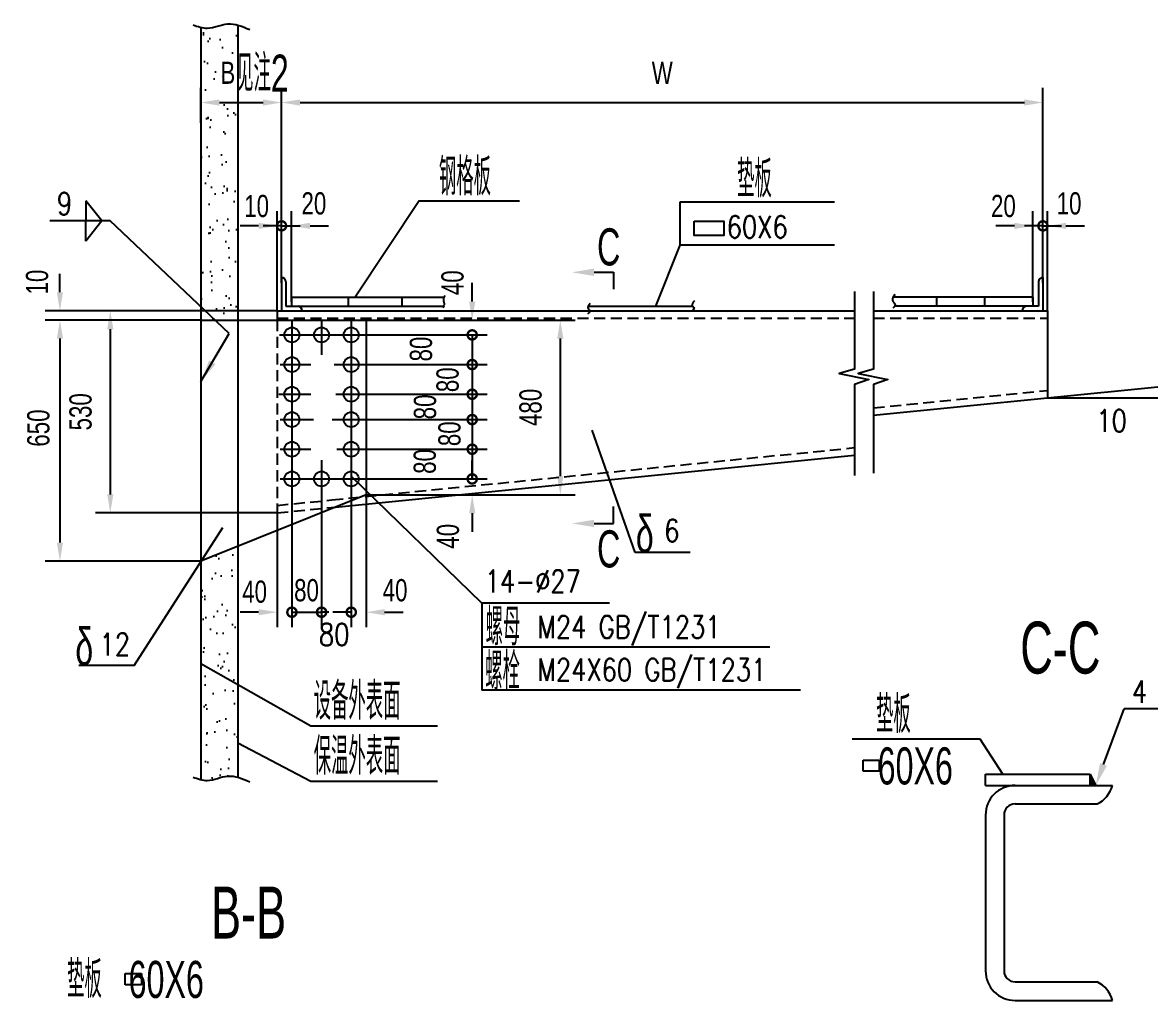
# Model space of a CAD drawing. Extents: x 148 to 221443, y -36682 to 6758.
# Drawn here: x 132411 to 135453, y -21223 to -18586 of the extents above; entities that cross this region are included whole.
import ezdxf
from ezdxf.enums import TextEntityAlignment as Align

# ---------------------------------------------------------------- set-up
doc = ezdxf.new("R2010")
doc.units = 0
doc.header["$LTSCALE"] = 10
doc.header["$MEASUREMENT"] = 0
doc.linetypes.add('HIDDENX2', pattern=[0.75, 0.5, -0.25])
doc.linetypes.add('PHANTOM', pattern=[2.5, 1.25, -0.25, 0.25, -0.25, 0.25, -0.25])
for name, color, linetype in [('1', 1, 'Continuous'), ('2', 4, 'Continuous'), ('3', 255, 'Continuous'), ('6', 4, 'PHANTOM'), ('9', 6, 'Continuous'), ('WHITE', 7, 'Continuous')]:
    doc.layers.add(name, color=color, linetype=linetype)
doc.styles.add('HZ', font='ROMS.SHX', dxfattribs={"width": 0.75, "bigfont": 'GBCBIG.SHX'})
doc.styles.get("Standard").update_dxf_attribs({"font": 'wison_e.shx', "width": 0.75, "bigfont": 'wison_c.shx'})
doc.styles.add('XW', font='ROMANS.shx', dxfattribs={"width": 0.85})
doc.dimstyles.new('DIM1', dxfattribs={"dimscale": 20, "dimtxt": 3, "dimasz": 2.5, "dimexe": 2, "dimexo": 0, "dimgap": 1, "dimtad": 0, "dimdec": 0, "dimzin": 0, "dimdsep": 46, "dimtxsty": 'Standard', "dimcen": 2, "dimclrd": 3, "dimclre": 3, "dimclrt": 3, "dimadec": 0, "dimazin": 0, "dimtfac": 0.666667, "dimtdec": 0, "dimtofl": 0, "dimtmove": 2, "dimatfit": 1, "dimfxl": 2, "dimtvp": 1.333333, "dimtolj": 1, "dimtzin": 0, "dimarcsym": 0})
pattern_1 = [(37.5, (134927.88, -22824.146), (-2.5197, 77.07295), [0, -60.8, 0, -68, 0, -65]), (7.5, (134927.88, -22824.15), (70.791, 112.8858), [0, -32.8, 0, -54.8, 0, -21]), (327.5, (134878.68, -22824.146), (124.5657, 0.2264), [0, -20, 0, -72, 0, -94]), (317.5, (134878.68, -22824.15), (120.245, 35.107), [0, -10, 0, -47.2, 0, -54])]

# ---------------------------------------------------------------- blocks, each defined once
blk = doc.blocks.new('_DotSmall')
at = {"layer": 'WHITE', "color": 0, "const_width": 0.5}
blk.add_lwpolyline([(-0.0625, 0, 1), (0.0625, 0, 1)], format="xyb", close=True, dxfattribs=at)
blk = doc.blocks.new('*D1426')
at = {"layer": '2', "color": 3, "lineweight": -2}
for p, q in [((133097.3, -19363.1), (133097.3, -19094.1)), ((133109.3, -19288.1), (133109.3, -19094.1)), ((133047.3, -19134.1), (132997.3, -19134.1)), ((133109.3, -19134.1), (133159.3, -19134.1))]:
    blk.add_line(p, q, dxfattribs=at)
at = {"layer": '2', "color": 3}
blk.add_solid([(133047.3, -19142.5), (133047.3, -19125.8), (133097.3, -19134.1)], dxfattribs=at)
at = {"layer": 'Defpoints', "color": 0}
for p in [(133109.3, -19134.1), (133109.3, -19288.1), (133097.3, -19363.1)]:
    blk.add_point(p, dxfattribs=at)
at = {"layer": '2', "color": 3, "lineweight": -2, "xscale": 50, "yscale": 50, "zscale": 50, "rotation": 180}
blk.add_blockref('_DotSmall', (133109.3, -19134.1), dxfattribs=at)
at = {"layer": '2', "color": 3, "insert": (133042.1, -19080.9), "char_height": 60, "attachment_point": 5}
blk.add_mtext('\\A1;10', dxfattribs=at)
blk = doc.blocks.new('*D1427')
at = {"layer": '2', "color": 3, "lineweight": -2}
for p, q in [((133109.3, -19288.1), (133109.3, -19094.1)), ((133136.3, -19339.1), (133136.3, -19094.1)), ((133109.3, -19134.1), (133059.3, -19134.1)), ((133186.3, -19134.1), (133236.3, -19134.1))]:
    blk.add_line(p, q, dxfattribs=at)
at = {"layer": '2', "color": 3}
blk.add_solid([(133186.3, -19125.8), (133186.3, -19142.5), (133136.3, -19134.1)], dxfattribs=at)
at = {"layer": 'Defpoints', "color": 0}
for p in [(133109.3, -19134.1), (133109.3, -19288.1), (133136.3, -19339.1)]:
    blk.add_point(p, dxfattribs=at)
at = {"layer": '2', "color": 3, "lineweight": -2, "xscale": 50, "yscale": 50, "zscale": 50}
blk.add_blockref('_DotSmall', (133109.3, -19134.1), dxfattribs=at)
at = {"layer": '2', "color": 3, "insert": (133196.6, -19073.9), "char_height": 60, "attachment_point": 5}
blk.add_mtext('\\A1;20', dxfattribs=at)
blk = doc.blocks.new('*D1428')
at = {"layer": '2', "color": 3, "lineweight": -2}
for p, q in [((135136.3, -19339.1), (135136.3, -19094.1)), ((135163.3, -19288.1), (135163.3, -19094.1)), ((135086.3, -19134.1), (135036.3, -19134.1)), ((135163.3, -19134.1), (135213.3, -19134.1))]:
    blk.add_line(p, q, dxfattribs=at)
at = {"layer": '2', "color": 3}
blk.add_solid([(135086.3, -19142.5), (135086.3, -19125.8), (135136.3, -19134.1)], dxfattribs=at)
at = {"layer": 'Defpoints', "color": 0}
for p in [(135163.3, -19134.1), (135163.3, -19288.1), (135136.3, -19339.1)]:
    blk.add_point(p, dxfattribs=at)
at = {"layer": '2', "color": 3, "lineweight": -2, "xscale": 50, "yscale": 50, "zscale": 50, "rotation": 180}
blk.add_blockref('_DotSmall', (135163.3, -19134.1), dxfattribs=at)
at = {"layer": '2', "color": 3, "insert": (135056.6, -19080.9), "char_height": 60, "attachment_point": 5}
blk.add_mtext('\\A1;20', dxfattribs=at)
blk = doc.blocks.new('*D1429')
at = {"layer": '2', "color": 3, "lineweight": -2}
for p, q in [((135163.3, -19288.1), (135163.3, -19094.1)), ((135175.3, -19363.1), (135175.3, -19094.1)), ((135163.3, -19134.1), (135113.3, -19134.1)), ((135225.3, -19134.1), (135275.3, -19134.1))]:
    blk.add_line(p, q, dxfattribs=at)
at = {"layer": '2', "color": 3}
blk.add_solid([(135225.3, -19125.8), (135225.3, -19142.5), (135175.3, -19134.1)], dxfattribs=at)
at = {"layer": 'Defpoints', "color": 0}
for p in [(135163.3, -19134.1), (135163.3, -19288.1), (135175.3, -19363.1)]:
    blk.add_point(p, dxfattribs=at)
at = {"layer": '2', "color": 3, "lineweight": -2, "xscale": 50, "yscale": 50, "zscale": 50}
blk.add_blockref('_DotSmall', (135163.3, -19134.1), dxfattribs=at)
at = {"layer": '2', "color": 3, "insert": (135233.8, -19073.9), "char_height": 60, "attachment_point": 5}
blk.add_mtext('\\A1;10', dxfattribs=at)
blk = doc.blocks.new('*D1430')
at = {"layer": '2', "color": 3, "lineweight": -2}
for p, q in [((133109.3, -19288.1), (133109.3, -18761.5)), ((135163.3, -19288.1), (135163.3, -18761.5)), ((133159.3, -18801.5), (135113.3, -18801.5))]:
    blk.add_line(p, q, dxfattribs=at)
at = {"layer": '2', "color": 3}
for points in [[(133159.3, -18793.2), (133159.3, -18809.9), (133109.3, -18801.5)], [(135113.3, -18809.9), (135113.3, -18793.2), (135163.3, -18801.5)]]:
    blk.add_solid(points, dxfattribs=at)
at = {"layer": 'Defpoints', "color": 0}
for p in [(135163.3, -18801.5), (133109.3, -19288.1), (135163.3, -19288.1)]:
    blk.add_point(p, dxfattribs=at)
at = {"layer": '2', "color": 3, "insert": (134136.3, -18721.5), "char_height": 60, "attachment_point": 5}
blk.add_mtext('\\A1;W', dxfattribs=at)
blk = doc.blocks.new('*D1431')
at = {"layer": '2', "color": 3, "lineweight": -2}
for p, q in [((132891.8, -18856.7), (132891.8, -18761.5)), ((133109.3, -19288.1), (133109.3, -18761.5)), ((132941.8, -18801.5), (133059.3, -18801.5))]:
    blk.add_line(p, q, dxfattribs=at)
at = {"layer": '2', "color": 3}
for points in [[(132941.8, -18793.2), (132941.8, -18809.9), (132891.8, -18801.5)], [(133059.3, -18809.9), (133059.3, -18793.2), (133109.3, -18801.5)]]:
    blk.add_solid(points, dxfattribs=at)
at = {"layer": 'Defpoints', "color": 0}
for p in [(133109.3, -18801.5), (132891.8, -18856.7), (133109.3, -19288.1)]:
    blk.add_point(p, dxfattribs=at)
at = {"layer": '2', "color": 3, "insert": (132964.4, -18721.2), "char_height": 60, "attachment_point": 5}
blk.add_mtext('\\A1;B', dxfattribs=at)
blk = doc.blocks.new('*D1432')
at = {"layer": '2', "color": 3, "lineweight": -2}
for p, q in [((132891.8, -19388.2), (132471.4, -19388.2)), ((132511.4, -19438.2), (132511.4, -19988.2)), ((132891.8, -20038.2), (132471.4, -20038.2))]:
    blk.add_line(p, q, dxfattribs=at)
at = {"layer": '2', "color": 3}
for points in [[(132519.7, -19438.2), (132503.1, -19438.2), (132511.4, -19388.2)], [(132503.1, -19988.2), (132519.7, -19988.2), (132511.4, -20038.2)]]:
    blk.add_solid(points, dxfattribs=at)
at = {"layer": 'Defpoints', "color": 0}
for p in [(132891.8, -19388.2), (132511.4, -20038.2), (132891.8, -20038.2)]:
    blk.add_point(p, dxfattribs=at)
at = {"layer": '2', "color": 3, "insert": (132453.6, -19679.4), "char_height": 60, "attachment_point": 5, "rotation": 90}
blk.add_mtext('\\A1;650', dxfattribs=at)
blk = doc.blocks.new('*D1433')
at = {"layer": '2', "color": 3, "linetype": 'Continuous', "lineweight": -2}
for p, q in [((132511.4, -19313.1), (132511.4, -19263.1)), ((133097.3, -19363.1), (132471.4, -19363.1)), ((132891.8, -19388.2), (132471.4, -19388.2)), ((132511.4, -19438.2), (132511.4, -19488.2))]:
    blk.add_line(p, q, dxfattribs=at)
at = {"layer": '2', "color": 3}
for points in [[(132503.1, -19313.1), (132519.7, -19313.1), (132511.4, -19363.1)], [(132519.7, -19438.2), (132503.1, -19438.2), (132511.4, -19388.2)]]:
    blk.add_solid(points, dxfattribs=at)
at = {"layer": 'Defpoints', "color": 0}
for p in [(132511.4, -19363.1), (133097.3, -19363.1), (132891.8, -19388.2)]:
    blk.add_point(p, dxfattribs=at)
at = {"layer": '2', "color": 3, "insert": (132450, -19285.7), "char_height": 60, "attachment_point": 5, "rotation": 90}
blk.add_mtext('\\A1;10', dxfattribs=at)
blk = doc.blocks.new('*D1434')
at = {"layer": '2', "color": 3, "lineweight": -2}
for p, q in [((133097.3, -19363.1), (132607.3, -19363.1)), ((132647.3, -19413.1), (132647.3, -19858.1)), ((133097.3, -19908.1), (132607.3, -19908.1))]:
    blk.add_line(p, q, dxfattribs=at)
at = {"layer": '2', "color": 3}
for points in [[(132655.7, -19413.1), (132639, -19413.1), (132647.3, -19363.1)], [(132639, -19858.1), (132655.7, -19858.1), (132647.3, -19908.1)]]:
    blk.add_solid(points, dxfattribs=at)
at = {"layer": 'Defpoints', "color": 0}
for p in [(133097.3, -19363.1), (132647.3, -19908.1), (133097.3, -19908.1)]:
    blk.add_point(p, dxfattribs=at)
at = {"layer": '2', "color": 3, "insert": (132567.3, -19635.6), "char_height": 60, "attachment_point": 5, "rotation": 90}
blk.add_mtext('\\A1;530', dxfattribs=at)
blk = doc.blocks.new('*D1435')
at = {"layer": '2', "color": 3, "lineweight": -2}
for p, q in [((133097.3, -19908.1), (133097.3, -20215.9)), ((133137.3, -19904.1), (133137.3, -20215.9)), ((133047.3, -20175.9), (132997.3, -20175.9)), ((133137.3, -20175.9), (133187.3, -20175.9))]:
    blk.add_line(p, q, dxfattribs=at)
at = {"layer": '2', "color": 3}
blk.add_solid([(133047.3, -20184.3), (133047.3, -20167.6), (133097.3, -20175.9)], dxfattribs=at)
at = {"layer": 'Defpoints', "color": 0}
for p in [(133097.3, -19908.1), (133137.3, -19904.1), (133137.3, -20175.9)]:
    blk.add_point(p, dxfattribs=at)
at = {"layer": '2', "color": 3, "lineweight": -2, "xscale": 50, "yscale": 50, "zscale": 50, "rotation": 180}
blk.add_blockref('_DotSmall', (133137.3, -20175.9), dxfattribs=at)
at = {"layer": '2', "color": 3, "insert": (133036.6, -20120.9), "char_height": 60, "attachment_point": 5}
blk.add_mtext('\\A1;40', dxfattribs=at)
blk = doc.blocks.new('*D1436')
at = {"layer": '2', "color": 3, "lineweight": -2}
for p, q in [((133217.3, -19896.1), (133217.3, -20215.9)), ((133137.3, -19904.1), (133137.3, -20215.9)), ((133137.3, -20175.9), (133217.3, -20175.9))]:
    blk.add_line(p, q, dxfattribs=at)
at = {"layer": 'Defpoints', "color": 0}
for p in [(133217.3, -19896.1), (133137.3, -19904.1), (133217.3, -20175.9)]:
    blk.add_point(p, dxfattribs=at)
at = {"layer": '2', "color": 3, "lineweight": -2, "xscale": 50, "yscale": 50, "zscale": 50, "rotation": 180}
blk.add_blockref('_DotSmall', (133137.3, -20175.9), dxfattribs=at)
at = {"layer": '2', "color": 3, "lineweight": -2, "xscale": 50, "yscale": 50, "zscale": 50}
blk.add_blockref('_DotSmall', (133217.3, -20175.9), dxfattribs=at)
at = {"layer": '2', "color": 3, "insert": (133176.7, -20117), "char_height": 60, "attachment_point": 5}
blk.add_mtext('\\A1;80', dxfattribs=at)
blk = doc.blocks.new('*D1437')
at = {"layer": '2', "color": 3, "lineweight": -2}
for p, q in [((133337.3, -19859.1), (133337.3, -20215.9)), ((133297.3, -19888.1), (133297.3, -20215.9)), ((133297.3, -20175.9), (133247.3, -20175.9)), ((133387.3, -20175.9), (133437.3, -20175.9))]:
    blk.add_line(p, q, dxfattribs=at)
at = {"layer": '2', "color": 3}
blk.add_solid([(133387.3, -20167.6), (133387.3, -20184.3), (133337.3, -20175.9)], dxfattribs=at)
at = {"layer": 'Defpoints', "color": 0}
for p in [(133337.3, -19859.1), (133297.3, -19888.1), (133337.3, -20175.9)]:
    blk.add_point(p, dxfattribs=at)
at = {"layer": '2', "color": 3, "lineweight": -2, "xscale": 50, "yscale": 50, "zscale": 50}
blk.add_blockref('_DotSmall', (133297.3, -20175.9), dxfattribs=at)
at = {"layer": '2', "color": 3, "insert": (133415.6, -20117), "char_height": 60, "attachment_point": 5}
blk.add_mtext('\\A1;40', dxfattribs=at)
blk = doc.blocks.new('*D1438')
at = {"layer": '2', "color": 3, "lineweight": -2}
for p, q in [((133623.6, -19338.2), (133623.6, -19288.2)), ((133337.3, -19388.2), (133663.6, -19388.2)), ((133327.5, -19428.2), (133663.6, -19428.2)), ((133623.6, -19428.2), (133623.6, -19478.2))]:
    blk.add_line(p, q, dxfattribs=at)
at = {"layer": '2', "color": 3}
blk.add_solid([(133615.3, -19338.2), (133632, -19338.2), (133623.6, -19388.2)], dxfattribs=at)
at = {"layer": 'Defpoints', "color": 0}
for p in [(133337.3, -19388.2), (133327.5, -19428.2), (133623.6, -19428.2)]:
    blk.add_point(p, dxfattribs=at)
at = {"layer": '2', "color": 3, "lineweight": -2, "xscale": 50, "yscale": 50, "zscale": 50, "rotation": 90}
blk.add_blockref('_DotSmall', (133623.6, -19428.2), dxfattribs=at)
at = {"layer": '2', "color": 3, "insert": (133570.8, -19287.4), "char_height": 60, "attachment_point": 5, "rotation": 90}
blk.add_mtext('\\A1;40', dxfattribs=at)
blk = doc.blocks.new('*D1439')
at = {"layer": '2', "color": 3, "lineweight": -2}
for p, q in [((133327.5, -19428.2), (133663.6, -19428.2)), ((133623.6, -19428.2), (133623.6, -19508.2)), ((133325.2, -19508.2), (133663.6, -19508.2))]:
    blk.add_line(p, q, dxfattribs=at)
at = {"layer": 'Defpoints', "color": 0}
for p in [(133327.5, -19428.2), (133325.2, -19508.2), (133623.6, -19508.2)]:
    blk.add_point(p, dxfattribs=at)
at = {"layer": '2', "color": 3, "lineweight": -2, "xscale": 50, "yscale": 50, "zscale": 50}
for p, rotation in [((133623.6, -19428.2), 90), ((133623.6, -19508.2), 270)]:
    blk.add_blockref('_DotSmall', p, dxfattribs=dict(at, rotation=rotation))
at = {"layer": '2', "color": 3, "insert": (133485.7, -19466.3), "char_height": 60, "attachment_point": 5, "rotation": 90}
blk.add_mtext('\\A1;80', dxfattribs=at)
blk = doc.blocks.new('*D1440')
at = {"layer": '2', "color": 3, "lineweight": -2}
for p, q in [((133623.6, -19816.5), (133623.6, -19766.5)), ((133325.5, -19816.5), (133663.6, -19816.5)), ((133337.3, -19859.1), (133663.6, -19859.1)), ((133623.6, -19909.1), (133623.6, -19959.1))]:
    blk.add_line(p, q, dxfattribs=at)
at = {"layer": '2', "color": 3}
blk.add_solid([(133632, -19909.1), (133615.3, -19909.1), (133623.6, -19859.1)], dxfattribs=at)
at = {"layer": 'Defpoints', "color": 0}
for p in [(133325.5, -19816.5), (133623.6, -19816.5), (133337.3, -19859.1)]:
    blk.add_point(p, dxfattribs=at)
at = {"layer": '2', "color": 3, "lineweight": -2, "xscale": 50, "yscale": 50, "zscale": 50, "rotation": 270}
blk.add_blockref('_DotSmall', (133623.6, -19816.5), dxfattribs=at)
at = {"layer": '2', "color": 3, "insert": (133558.4, -19971.2), "char_height": 60, "attachment_point": 5, "rotation": 90}
blk.add_mtext('\\A1;40', dxfattribs=at)
blk = doc.blocks.new('*D1461')
at = {"layer": '2', "color": 3, "lineweight": -2}
for p, q in [((133327.5, -19508.2), (133663.6, -19508.2)), ((133623.6, -19508.2), (133623.6, -19588.2)), ((133325.2, -19588.2), (133663.6, -19588.2))]:
    blk.add_line(p, q, dxfattribs=at)
at = {"layer": 'Defpoints', "color": 0}
for p in [(133327.5, -19508.2), (133325.2, -19588.2), (133623.6, -19588.2)]:
    blk.add_point(p, dxfattribs=at)
at = {"layer": '2', "color": 3, "lineweight": -2, "xscale": 50, "yscale": 50, "zscale": 50}
for p, rotation in [((133623.6, -19508.2), 90), ((133623.6, -19588.2), 270)]:
    blk.add_blockref('_DotSmall', p, dxfattribs=dict(at, rotation=rotation))
at = {"layer": '2', "color": 3, "insert": (133557.5, -19549.1), "char_height": 60, "attachment_point": 5, "rotation": 90}
blk.add_mtext('\\A1;80', dxfattribs=at)
blk = doc.blocks.new('*D1462')
at = {"layer": '2', "color": 3, "lineweight": -2}
for p, q in [((133327.5, -19656.5), (133663.6, -19656.5)), ((133623.6, -19656.5), (133623.6, -19736.5)), ((133325.2, -19736.5), (133663.6, -19736.5))]:
    blk.add_line(p, q, dxfattribs=at)
at = {"layer": 'Defpoints', "color": 0}
for p in [(133327.5, -19656.5), (133325.2, -19736.5), (133623.6, -19736.5)]:
    blk.add_point(p, dxfattribs=at)
at = {"layer": '2', "color": 3, "lineweight": -2, "xscale": 50, "yscale": 50, "zscale": 50}
for p, rotation in [((133623.6, -19656.5), 90), ((133623.6, -19736.5), 270)]:
    blk.add_blockref('_DotSmall', p, dxfattribs=dict(at, rotation=rotation))
at = {"layer": '2', "color": 3, "insert": (133562.6, -19694.7), "char_height": 60, "attachment_point": 5, "rotation": 90}
blk.add_mtext('\\A1;80', dxfattribs=at)
blk = doc.blocks.new('*D1463')
at = {"layer": '2', "color": 3, "lineweight": -2}
for p, q in [((133327.5, -19588.2), (133663.6, -19588.2)), ((133623.6, -19588.2), (133623.6, -19656.5)), ((133325.5, -19656.5), (133663.6, -19656.5))]:
    blk.add_line(p, q, dxfattribs=at)
at = {"layer": 'Defpoints', "color": 0}
for p in [(133327.5, -19588.2), (133325.5, -19656.5), (133623.6, -19656.5)]:
    blk.add_point(p, dxfattribs=at)
at = {"layer": '2', "color": 3, "lineweight": -2, "xscale": 50, "yscale": 50, "zscale": 50}
for p, rotation in [((133623.6, -19588.2), 90), ((133623.6, -19656.5), 270)]:
    blk.add_blockref('_DotSmall', p, dxfattribs=dict(at, rotation=rotation))
at = {"layer": '2', "color": 3, "insert": (133496.6, -19622.4), "char_height": 60, "attachment_point": 5, "rotation": 90}
blk.add_mtext('\\A1;80', dxfattribs=at)
blk = doc.blocks.new('*D1464')
at = {"layer": '2', "color": 3, "lineweight": -2}
for p, q in [((133325.5, -19736.5), (133663.6, -19736.5)), ((133623.6, -19736.5), (133623.6, -19816.5)), ((133325.5, -19816.5), (133663.6, -19816.5))]:
    blk.add_line(p, q, dxfattribs=at)
at = {"layer": 'Defpoints', "color": 0}
for p in [(133325.5, -19736.5), (133325.5, -19816.5), (133623.6, -19816.5)]:
    blk.add_point(p, dxfattribs=at)
at = {"layer": '2', "color": 3, "lineweight": -2, "xscale": 50, "yscale": 50, "zscale": 50}
for p, rotation in [((133623.6, -19736.5), 90), ((133623.6, -19816.5), 270)]:
    blk.add_blockref('_DotSmall', p, dxfattribs=dict(at, rotation=rotation))
at = {"layer": '2', "color": 3, "insert": (133496, -19769.4), "char_height": 60, "attachment_point": 5, "rotation": 90}
blk.add_mtext('\\A1;80', dxfattribs=at)
blk = doc.blocks.new('*D1472')
at = {"layer": '2', "color": 3, "lineweight": -2}
for p, q in [((133337.3, -19388.2), (133901.3, -19388.2)), ((133861.3, -19438.2), (133861.3, -19809.1)), ((133337.3, -19859.1), (133901.3, -19859.1))]:
    blk.add_line(p, q, dxfattribs=at)
at = {"layer": '2', "color": 3}
for points in [[(133869.6, -19438.2), (133852.9, -19438.2), (133861.3, -19388.2)], [(133852.9, -19809.1), (133869.6, -19809.1), (133861.3, -19859.1)]]:
    blk.add_solid(points, dxfattribs=at)
at = {"layer": 'Defpoints', "color": 0}
for p in [(133337.3, -19388.2), (133337.3, -19859.1), (133861.3, -19859.1)]:
    blk.add_point(p, dxfattribs=at)
at = {"layer": '2', "color": 3, "insert": (133781.3, -19623.6), "char_height": 60, "attachment_point": 5, "rotation": 90}
blk.add_mtext('\\A1;480', dxfattribs=at)

msp = doc.modelspace()

# ---------------------------------------------------------------- hatches: boundary and pattern name
at = {"layer": '6', "linetype": 'ByBlock'}
h = msp.add_hatch(dxfattribs=at)
h.set_pattern_fill('AR-SAND', color=3, scale=40, style=0)
h.set_pattern_definition(pattern_1)
edge = h.paths.add_edge_path()
edge.add_line((132891.8354, -19388.1524), (132991.3774, -19388.1524))
edge.add_line((132991.3774, -19388.1524), (132991.3774, -18592.7079))
edge.add_spline(control_points=[(132991.3774, -18592.7079), (132982.3167, -18590.1574), (132955.0618, -18585.9423), (132921.6022, -18603.8964), (132897.5819, -18600.2703), (132891.8354, -18598.8731)], knot_values=[21.980657326, 21.980657326, 21.980657326, 21.980657326, 50.083759132, 106.292634173, 123.997218646, 123.997218646, 123.997218646, 123.997218646], degree=3, periodic=0)
edge.add_line((132891.8354, -18598.8731), (132891.8354, -19388.1524))
h.paths.add_polyline_path([(132932.4282, -18676.1645), (132996.4282, -18676.1645), (132996.4282, -18766.1645), (132932.4282, -18766.1645)], flags=9)
h = msp.add_hatch(dxfattribs=at)
h.set_pattern_fill('AR-SAND', color=3, scale=40, style=0)
h.set_pattern_definition(pattern_1)
h.paths.add_polyline_path([(132991.3774, -19998.1471), (132893.4118, -20037.5189), (132891.8354, -20039.959), (132891.8354, -20315.5413), (132991.3774, -20372.0066)])
edge = h.paths.add_edge_path()
edge.add_spline(control_points=[(132891.8354, -20627.2524), (132897.5819, -20628.6496), (132921.6022, -20632.2757), (132955.0618, -20614.3216), (132982.3167, -20618.5368), (132991.3774, -20621.0872)], knot_values=[21.980657326, 21.980657326, 21.980657326, 21.980657326, 39.685241799, 95.89411684, 123.997218646, 123.997218646, 123.997218646, 123.997218646], degree=3, periodic=0)
edge.add_line((132991.3774, -20621.0872), (132991.3774, -20372.0066))
edge.add_line((132991.3774, -20372.0066), (132891.8354, -20315.5413))
edge.add_line((132891.8354, -20315.5413), (132891.8354, -20627.2524))

# ---------------------------------------------------------------- linework, layer by layer
at = {"linetype": 'Continuous'}
for p, q in [((133109.2734, -19273.1025), (133109.2734, -19363.1025)), ((133121.2734, -19285.1025), (133121.2734, -19351.1025)), ((135151.2972, -19285.1025), (135151.2972, -19351.1025)), ((135163.2972, -19273.1025), (135163.2972, -19363.1025)), ((133121.2734, -19351.1025), (133546.4671, -19351.1025)), ((133136.2734, -19326.1025), (133136.2734, -19351.1025)), ((133136.2734, -19326.1025), (133547.8725, -19326.1025)), ((133289.1721, -19326.1025), (133289.1721, -19351.1025)), ((133433.6274, -19326.1025), (133433.6274, -19351.1025)), ((133936.7377, -19351.1025), (134218.1614, -19351.1025)), ((135136.2972, -19326.1025), (134759.7611, -19326.1025)), ((135151.2972, -19351.1025), (134763.4088, -19351.1025)), ((134876.063, -19326.1025), (134876.063, -19351.1025)), ((135005.5022, -19326.1025), (135005.5022, -19351.1025)), ((135136.2972, -19326.1025), (135136.2972, -19351.1025)), ((133097.2734, -19363.1025), (134655.107, -19363.1025)), ((133097.2734, -19363.1025), (133097.2734, -19388.1524)), ((134706.0386, -19363.1025), (135175.2972, -19363.1025)), ((135175.2972, -19363.1025), (135175.2972, -19598.0239)), ((132891.8354, -19388.1524), (133337.2734, -19388.1524)), ((132891.8354, -19388.1524), (132891.8354, -20038.1524)), ((133337.2734, -19388.1524), (133337.2734, -19859.1336)), ((134706.0386, -19644.9497), (135175.2972, -19598.0239)), ((133254.5659, -19892.3732), (134655.107, -19752.3191)), ((133337.2734, -19859.1336), (132891.8354, -20038.1524)), ((135008.2921, -20643.0474), (135008.2921, -20613.0474)), ((135008.2921, -20613.0474), (135291.0933, -20613.0474)), ((135291.0933, -20643.0474), (135291.0933, -20613.0474)), ((135291.0933, -20613.0474), (135305.6954, -20643.0474)), ((135008.2921, -20643.0474), (135351.0248, -20643.0474)), ((135088.4081, -20693.0474), (135309.437, -20693.0474)), ((135008.4081, -20723.0474), (135008.4081, -21142.7949)), ((135058.4081, -20723.0474), (135058.4081, -21142.7949)), ((135088.4081, -21172.7949), (135309.437, -21172.7949)), ((135088.4081, -21222.7949), (135351.0248, -21222.7949))]:
    msp.add_line(p, q, dxfattribs=at)
for centre in [(133137.2734, -19428.1524), (133217.2734, -19428.1524), (133297.2734, -19428.1524), (133137.2734, -19508.1524), (133297.2734, -19508.1524), (133137.2734, -19588.1524), (133297.2734, -19588.1524), (133137.2734, -19656.492), (133297.2734, -19656.492), (133137.2734, -19736.492), (133297.2734, -19736.492), (133137.2734, -19816.492), (133217.2734, -19816.492), (133297.2734, -19816.492)]:
    msp.add_circle(centre, 20.0998, dxfattribs=at)
for centre, radius, start, end in [((133109.2734, -19285.1025), 12, 360, 90), ((135163.2972, -19285.1025), 12, 90, 180), ((133153.2734, -19363.1025), 12, 360, 90), ((135119.2972, -19363.1025), 12, 90, 180), ((135088.4081, -20723.0474), 80, 90, 180), ((135274.8826, -20622.0112), 78.9947, 295.9398448, 344.5558076), ((135088.4081, -20723.0474), 30, 90, 180), ((135088.4081, -20723.0474), 30, 90, 180), ((135088.4081, -21142.7949), 80, 180, 270), ((135088.4081, -21142.7949), 30, 180, 270), ((135274.8826, -21243.8312), 78.9947, 15.4441924, 64.0601552)]:
    msp.add_arc(centre, radius, start, end, dxfattribs=at)
msp.add_solid([(135291.0933, -20613.6858), (135291.0933, -20643.0474), (135305.6954, -20643.0474)], dxfattribs=at)
at = {"layer": '1', "ltscale": 6}
for p, q in [((133137.2734, -19388.1524), (133137.2734, -19904.1025)), ((133217.2734, -19388.1524), (133217.2734, -19482.0693)), ((133297.2734, -19388.1524), (133297.2734, -19888.1025)), ((133217.2734, -19766.1178), (133217.2734, -19896.1025))]:
    msp.add_line(p, q, dxfattribs=at)
at = {"layer": '1'}
for p, q in [((133104.1134, -19428.1524), (133327.4766, -19428.1524)), ((133105.2336, -19508.1524), (133188.3869, -19508.1524)), ((133251.0048, -19508.1524), (133325.2363, -19508.1524)), ((133101.873, -19588.1524), (133188.3869, -19588.1524)), ((133255.8216, -19588.1524), (133326.3565, -19588.1524)), ((133105.2336, -19656.492), (133195.6121, -19656.492)), ((133246.1881, -19656.492), (133325.541, -19656.492)), ((133105.2336, -19736.492), (133188.3869, -19736.492)), ((133258.23, -19736.492), (133325.541, -19736.492)), ((133105.2336, -19816.492), (133325.541, -19816.492))]:
    msp.add_line(p, q, dxfattribs=at)
at = {"layer": '2', "color": 7, "linetype": 'Continuous'}
for p, q in [((132624.7425, -19120.8919), (132581.0078, -19066.2774)), ((132581.0078, -19066.2774), (132581.0078, -19120.8919)), ((132624.7425, -19120.8919), (132581.0078, -19175.5063)), ((132581.0078, -19175.5063), (132581.0078, -19120.8919))]:
    msp.add_line(p, q, dxfattribs=at)
at = {"layer": '2'}
for p, q in [((133480.2615, -19066.2097), (133307.9209, -19326.1025)), ((133480.2615, -19066.2097), (133750.9202, -19066.2097)), ((135175.2972, -19598.0239), (135481.9688, -19567.3567)), ((135175.2972, -19598.0239), (135481.9688, -19598.0239)), ((132711.4337, -20319.1983), (132951.3474, -19947.8418)), ((133237.2734, -20175.9371), (133221.0234, -20175.9371)), ((132711.4337, -20319.1983), (132562.563, -20319.1983))]:
    msp.add_line(p, q, dxfattribs=at)
at = {"layer": '2', "linetype": 'Continuous'}
for p, q in [((134600.7842, -19070.1902), (134184.1833, -19070.1902)), ((134184.1833, -19070.1902), (134184.1833, -19185.7696)), ((132647.4137, -19120.8919), (132484.5384, -19120.8919)), ((132967.9704, -19424.6015), (132647.4137, -19120.8919)), ((134184.1833, -19185.7696), (134118.1614, -19351.1025)), ((134600.7842, -19185.7696), (134184.1833, -19185.7696)), ((133952.5407, -19259.3763), (134004.6583, -19259.3763)), ((132891.8354, -19553.6387), (132967.9704, -19424.6015)), ((134063.1214, -20015.2878), (133947.1597, -19685.1851)), ((133649.6688, -20151.3811), (133299.4285, -19811.9112)), ((133952.5407, -19936.5766), (134004.6583, -19936.5766)), ((134211.9921, -20015.2878), (134063.1214, -20015.2878)), ((133994.4665, -20151.3811), (133649.6688, -20151.3811)), ((133649.6688, -20151.3811), (133649.6688, -20386.2184)), ((134426.9824, -20270.6391), (133650.1913, -20270.6391)), ((133188.2118, -20483.6611), (132891.8354, -20315.5413)), ((134509.2647, -20386.2184), (133649.6688, -20386.2184)), ((135326.6237, -20586.8157), (135382.696, -20436.1563)), ((135817.8493, -20436.1563), (135382.696, -20436.1563)), ((133529.878, -20483.6611), (133188.2118, -20483.6611)), ((133188.2118, -20632.2179), (132991.3774, -20529.3377)), ((134993.7077, -20518.3928), (134648.8197, -20518.3928)), ((135055.1474, -20613.0474), (134993.7077, -20518.3928)), ((134677.9419, -20574.675), (134721.8556, -20574.675)), ((134677.9419, -20604.6706), (134677.9419, -20574.675)), ((134721.8556, -20574.675), (134721.8556, -20604.6706)), ((134721.8556, -20604.6706), (134677.9419, -20604.6706)), ((133529.878, -20632.2179), (133188.2118, -20632.2179))]:
    msp.add_line(p, q, dxfattribs=at)
at = {"layer": '2', "color": 7}
for p, q in [((134004.6583, -19259.3763), (134004.6583, -19304.9234)), ((134004.6583, -19936.5766), (134004.6583, -19891.0295))]:
    msp.add_line(p, q, dxfattribs=at)
at = {"layer": '2', "color": 3}
for p, q in [((132687.8954, -21150.4352), (132731.809, -21150.4352)), ((132687.8954, -21180.4307), (132687.8954, -21150.4352)), ((132731.809, -21150.4352), (132731.809, -21180.4307)), ((132731.809, -21180.4307), (132687.8954, -21180.4307))]:
    msp.add_line(p, q, dxfattribs=at)
at = {"layer": '2', "linetype": 'Continuous'}
msp.add_lwpolyline([(134222.4391, -19121.4068), (134302.2865, -19121.4068), (134302.2865, -19160.3828), (134222.4391, -19160.3828)], close=True, dxfattribs=at)
for points in [[(133952.5407, -19269.3763), (133952.5407, -19249.3763), (133892.5407, -19259.3763)], [(132931.0267, -19507.1195), (132913.8209, -19496.9233), (132891.8354, -19553.6387)], [(133952.5407, -19926.5766), (133952.5407, -19946.5766), (133892.5407, -19936.5766)], [(135335.9957, -20590.3038), (135317.2518, -20583.3277), (135305.6954, -20643.0474)]]:
    msp.add_solid(points, dxfattribs=at)
at = {"layer": '3', "linetype": 'HIDDENX2', "ltscale": 6}
for p, q in [((133097.2734, -19383.1025), (134655.107, -19383.1025)), ((133097.2734, -19388.1524), (133097.2734, -19908.1025)), ((134706.0386, -19383.1025), (135175.2972, -19383.1025)), ((134706.0386, -19624.85), (135175.2972, -19577.9241)), ((133245.2834, -19873.2017), (134655.107, -19732.2194)), ((133097.2734, -19888.0027), (133245.2834, -19873.2017)), ((133097.2734, -19908.1025), (133254.5659, -19892.3732))]:
    msp.add_line(p, q, dxfattribs=at)
at = {"layer": '6', "color": 3, "linetype": 'ByBlock'}
for p, q in [((132891.8354, -18598.8731), (132891.8354, -20627.2524)), ((132991.3774, -18592.7079), (132991.3774, -20621.0872))]:
    msp.add_line(p, q, dxfattribs=at)
at = {"layer": '9'}
for points in [[(134655.107, -19310.7948), (134655.107, -19520.4034), (134613.6088, -19532.2541), (134693.6411, -19548.5489), (134655.107, -19561.8811), (134655.107, -19807.0202)], [(134706.0386, -19310.7948), (134706.0386, -19520.4034), (134664.5404, -19532.2541), (134744.5727, -19548.5489), (134706.0386, -19561.8811), (134706.0386, -19801.0551)]]:
    msp.add_lwpolyline(points, dxfattribs=at)
for points in [[(132870.4538, -18592.0396), (132909.1019, -18601.053), (132964.1031, -18589.4643), (133023.3636, -18604.9159)], [(134763.7452, -19319.1947), (134757.7087, -19335.6363), (134764.5358, -19347.5062), (134758.4741, -19355.4088)], [(133549.8333, -19321.974), (133545.88, -19336.5603), (133547.7357, -19343.563), (133544.5623, -19355.4088)], [(133942.0503, -19343.9116), (133936.3956, -19357.295), (133941.1395, -19363.3537), (133935.0778, -19371.2564)], [(134223.0228, -19336.6015), (134217.3681, -19349.9849), (134222.112, -19356.0437), (134216.0503, -19363.9464)], [(132870.4538, -20620.4189), (132909.1019, -20629.4323), (132964.1031, -20617.8436), (133023.3636, -20633.2953)]]:
    msp.add_spline(points, degree=3, dxfattribs=at)

# ---------------------------------------------------------------- texts
at = {"layer": '2', "color": 3, "linetype": 'Continuous'}
for s, height, style, width, p in [('见注2', 100, 'HZ', 0.65, (132986.8998, -18772.3744)), ('钢格板', 100, 'HZ', 0.65, (133533.8744, -19051.8324)), ('14-%%c27', 60, 'XW', 0.8, (133657.5868, -20122.4192)), ('δ', 100, 'HZ', 0.65, (132552.9051, -20318.5936))]:
    msp.add_text(s, height=height, dxfattribs=dict(at, style=style, width=width)).set_placement(p)
at = {"layer": '2', "linetype": 'Continuous'}
for s, height, style, width, p in [('垫板', 100, 'HZ', 0.65, (134338.2687, -19057.6454)), ('60X6', 60, 'XW', 0.8, (134310.3497, -19166.9299)), ('C', 100, 'HZ', 0.65, (133960.5044, -19240.8147)), ('δ', 100, 'HZ', 0.65, (134065.0114, -20014.683)), ('6', 60, 'XW', 0.8, (134141.8093, -19986.1262)), ('C', 100, 'HZ', 0.65, (133960.5044, -20055.1382)), ('螺母', 100, 'HZ', 0.65, (133659.914, -20265.2372)), ('M24 GB/T1231', 60, 'XW', 0.8, (133800.0992, -20245.6438)), ('C-C', 140, 'HZ', 0.65, (135102.0322, -20341.394)), ('螺栓', 100, 'HZ', 0.65, (133658.688, -20384.9945)), ('M24X60 GB/T1231', 60, 'XW', 0.8, (133800.0693, -20361.1198)), ('设备外表面', 100, 'HZ', 0.65, (133196.1299, -20465.8537)), ('4', 60, 'XW', 0.8, (135403.2723, -20420.0628)), ('垫板   ', 100, 'HZ', 0.65, (134713.0224, -20501.591)), ('保温外表面', 100, 'HZ', 0.65, (133196.1299, -20614.4105)), ('   60X6', 100, 'HZ', 0.65, (134644.9723, -20640.3622))]:
    msp.add_text(s, height=height, dxfattribs=dict(at, style=style, width=width)).set_placement(p)
at = {"layer": '2', "linetype": 'Continuous', "style": 'XW', "width": 0.8}
msp.add_text('9', height=60, dxfattribs=at).set_placement((132544.5351, -19074.2302), align=Align.MIDDLE_RIGHT)
at = {"layer": '2', "color": 3}
for s, height, style, width, p in [('10', 60, 'XW', 0.8, (135307.4937, -19689.677)), ('12', 60, 'XW', 0.8, (132618.4639, -20292.5057)), ('80', 60, 'XW', 0.8, (133210.1478, -20266.1082)), ('B-B ', 140, 'HZ', 0.65, (132919.0127, -21055.9253)), ('垫板   60X6', 100, 'HZ', 0.65, (132530.7456, -21216.1223))]:
    msp.add_text(s, height=height, dxfattribs=dict(at, style=style, width=width)).set_placement(p)

# ---------------------------------------------------------------- dimensions: what is measured, and where the dimension line sits
at = {"layer": '2'}
dim = msp.add_linear_dim(base=(133109.2734, -18801.5303), p1=(132891.8354, -18856.6936), p2=(133109.2734, -19288.1025), text='B', dimstyle='DIM1', dxfattribs=at)
dim.commit()
dim.dimension.update_dxf_attribs({"geometry": '*D1431', "text_midpoint": (132964.4282, -18721.1645), "dimtype": 160})
dim = msp.add_linear_dim(base=(135163.2972, -18801.5303), p1=(133109.2734, -19288.1025), p2=(135163.2972, -19288.1025), text='W', dimstyle='DIM1', dxfattribs=at)
dim.commit()
dim.dimension.update_dxf_attribs({"geometry": '*D1430', "text_midpoint": (134136.2853, -18721.5303)})
for base, p1, p2, text, picture, middle in [((133109.2734, -19134.1172), (133097.2734, -19363.1025), (133109.2734, -19288.1025), '10', '*D1426', (133042.091, -19080.8667)), ((133109.2734, -19134.1172), (133136.2734, -19339.1025), (133109.2734, -19288.1025), '20', '*D1427', (133196.5665, -19073.9197)), ((135163.2972, -19134.1172), (135136.2972, -19339.1025), (135163.2972, -19288.1025), '20', '*D1428', (135056.6096, -19080.8667)), ((135163.2972, -19134.1172), (135175.2972, -19363.1025), (135163.2972, -19288.1025), '10', '*D1429', (135233.8456, -19073.9197))]:
    dim = msp.add_linear_dim(base=base, p1=p1, p2=p2, text=text, dimstyle='DIM1', override={"dimblk2": 'DOTSMALL', "dimsah": 1}, dxfattribs=at)
    dim.commit()
    dim.dimension.update_dxf_attribs({"geometry": picture, "text_midpoint": middle, "dimtype": 160})
at = {"layer": '2', "linetype": 'Continuous'}
dim = msp.add_linear_dim(base=(132511.4021, -19363.1025), p1=(132891.8354, -19388.1524), p2=(133097.2734, -19363.1025), angle=90, text='10', dimstyle='DIM1', dxfattribs=at)
dim.commit()
dim.dimension.update_dxf_attribs({"geometry": '*D1433', "text_midpoint": (132450.0277, -19285.7105), "dimtype": 160})
at = {"layer": '2'}
for base, p1, p2, text, override, picture, middle in [((133623.6494, -19428.1524), (133337.2734, -19388.1524), (133327.4766, -19428.1524), '40', {"dimblk2": 'DOTSMALL', "dimsah": 1}, '*D1438', (133570.7533, -19287.3519)), ((133623.6494, -19508.1524), (133327.4766, -19428.1524), (133325.2363, -19508.1524), '80', {"dimblk1": 'DOTSMALL', "dimblk2": 'DOTSMALL', "dimsah": 1}, '*D1439', (133485.7463, -19466.3138)), ((133623.6494, -19588.1524), (133327.4766, -19508.1524), (133325.2363, -19588.1524), '80', {"dimblk1": 'DOTSMALL', "dimblk2": 'DOTSMALL', "dimsah": 1}, '*D1461', (133557.5293, -19549.0926)), ((133623.6494, -19656.492), (133327.4766, -19588.1524), (133325.541, -19656.492), '80', {"dimblk1": 'DOTSMALL', "dimblk2": 'DOTSMALL', "dimsah": 1}, '*D1463', (133496.5896, -19622.3805)), ((133623.6494, -19736.492), (133327.4766, -19656.492), (133325.2363, -19736.492), '80', {"dimblk1": 'DOTSMALL', "dimblk2": 'DOTSMALL', "dimsah": 1}, '*D1462', (133562.6322, -19694.7041)), ((133623.6494, -19816.492), (133325.541, -19736.492), (133325.541, -19816.492), '80', {"dimblk1": 'DOTSMALL', "dimblk2": 'DOTSMALL', "dimsah": 1}, '*D1464', (133495.9851, -19769.3776)), ((133623.6494, -19816.492), (133337.2734, -19859.1336), (133325.541, -19816.492), '40', {"dimblk2": 'DOTSMALL', "dimsah": 1}, '*D1440', (133558.4067, -19971.1942))]:
    dim = msp.add_linear_dim(base=base, p1=p1, p2=p2, angle=90, text=text, dimstyle='DIM1', override=override, dxfattribs=at)
    dim.commit()
    dim.dimension.update_dxf_attribs({"geometry": picture, "text_midpoint": middle, "dimtype": 160})
dim = msp.add_linear_dim(base=(132647.3336, -19908.1025), p1=(133097.2734, -19363.1025), p2=(133097.2734, -19908.1025), angle=90, text='530', dimstyle='DIM1', dxfattribs=at)
dim.commit()
dim.dimension.update_dxf_attribs({"geometry": '*D1434', "text_midpoint": (132567.3336, -19635.6025)})
dim = msp.add_linear_dim(base=(132511.4021, -20038.1524), p1=(132891.8354, -19388.1524), p2=(132891.8354, -20038.1524), angle=90, dimstyle='DIM1', dxfattribs=at)
dim.commit()
dim.dimension.update_dxf_attribs({"geometry": '*D1432', "text_midpoint": (132453.6086, -19679.4102), "dimtype": 160})
at = {"layer": '2', "color": 1}
dim = msp.add_linear_dim(base=(133861.2585, -19859.1336), p1=(133337.2734, -19388.1524), p2=(133337.2734, -19859.1336), angle=90, text='480', dimstyle='DIM1', dxfattribs=at)
dim.commit()
dim.dimension.update_dxf_attribs({"geometry": '*D1472', "text_midpoint": (133781.2585, -19623.643)})
at = {"layer": '2'}
for base, p1, p2, override, picture, middle in [((133337.2734, -20175.9371), (133297.2734, -19888.1025), (133337.2734, -19859.1336), {"dimblk1": 'DOTSMALL', "dimsah": 1}, '*D1437', (133415.5824, -20116.9886)), ((133217.2734, -20175.9371), (133137.2734, -19904.1025), (133217.2734, -19896.1025), {"dimblk1": 'DOTSMALL', "dimblk2": 'DOTSMALL', "dimsah": 1}, '*D1436', (133176.7455, -20116.9886)), ((133137.2734, -20175.9371), (133097.2734, -19908.1025), (133137.2734, -19904.1025), {"dimblk2": 'DOTSMALL', "dimsah": 1}, '*D1435', (133036.6015, -20120.9343))]:
    dim = msp.add_linear_dim(base=base, p1=p1, p2=p2, dimstyle='DIM1', override=override, dxfattribs=at)
    dim.commit()
    dim.dimension.update_dxf_attribs({"geometry": picture, "text_midpoint": middle, "dimtype": 160})

doc.saveas('drawing.dxf')
